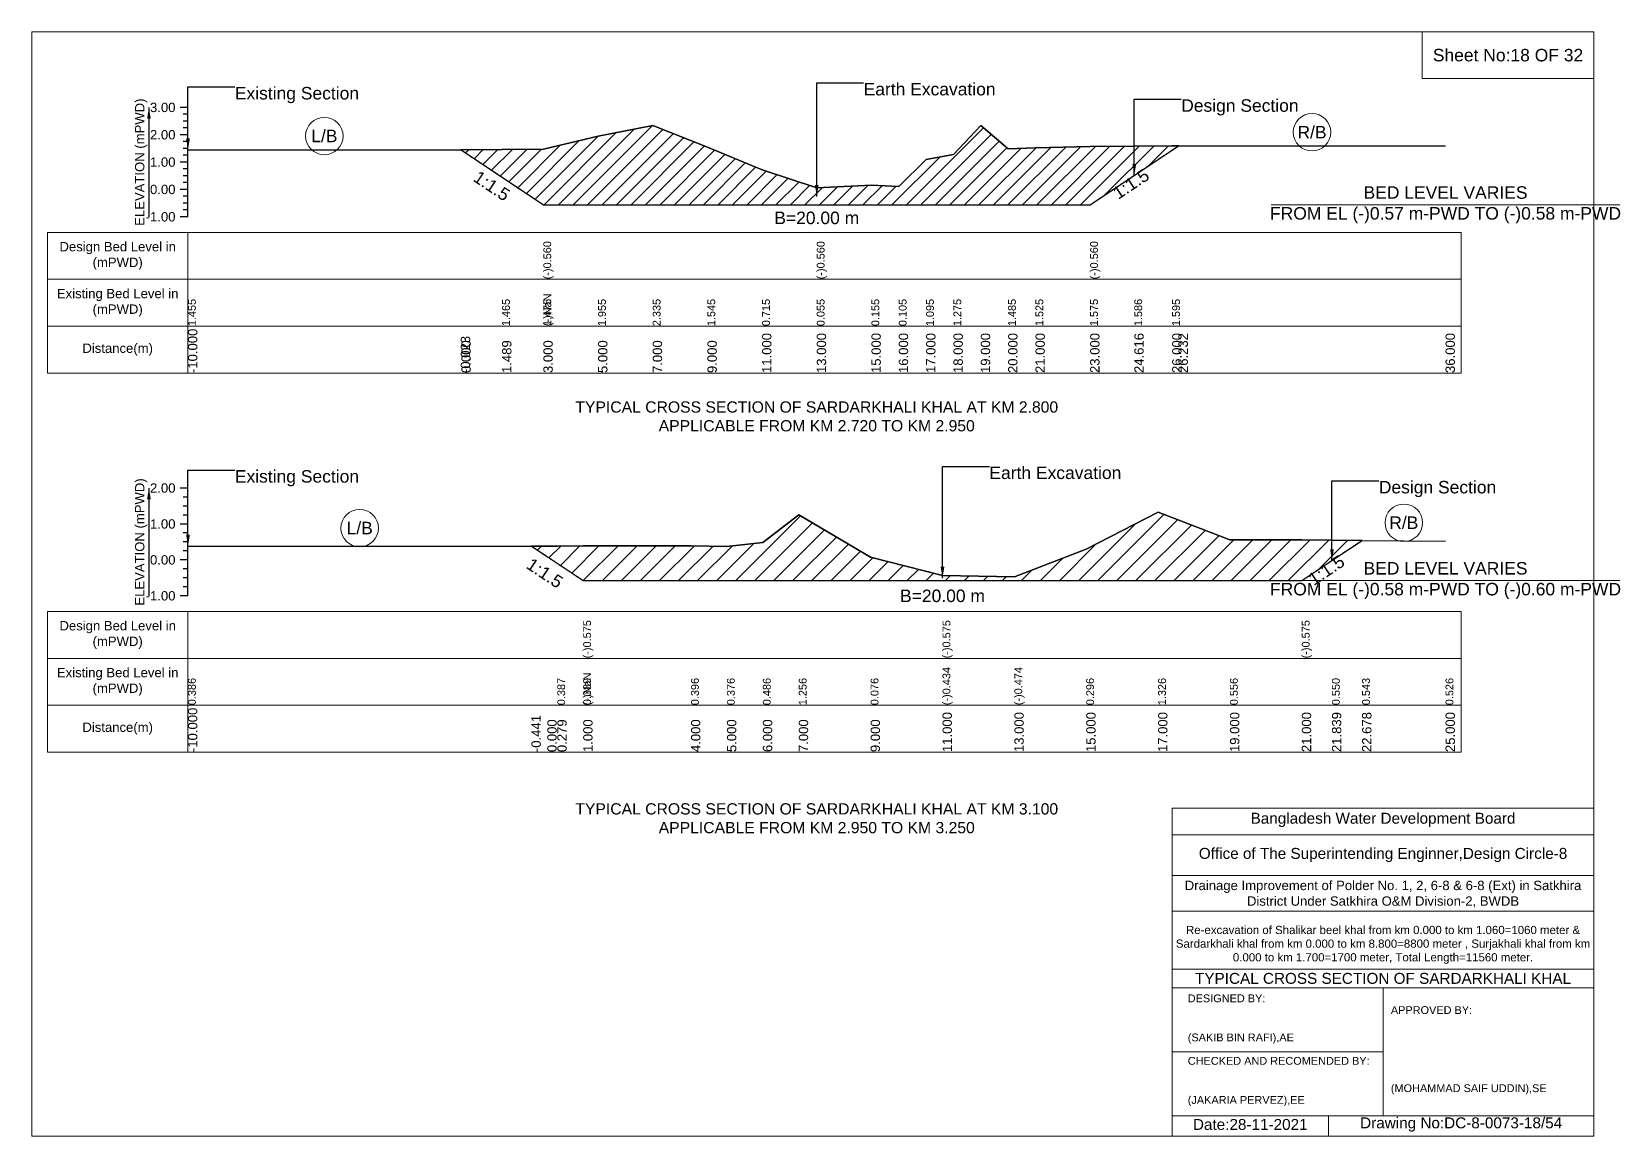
# Model space of a CAD drawing. Header units: inches. Extents: x 93000 to 416000, y -4242 to 0.
# Drawn here: x 270000 to 276101, y -4242 to 0 of the extents above; entities that cross this region are included whole.
import ezdxf

# ---------------------------------------------------------------- set-up
doc = ezdxf.new("R2010")
doc.units = ezdxf.units.IN
doc.header["$LTSCALE"] = 7
doc.header["$MEASUREMENT"] = 0
doc.linetypes.add('DASHED', pattern=[0.75, 0.5, -0.25])
for name, color, linetype, lineweight in [('Cross section Data Border', 7, 'Continuous', 9), ('Cross Section Labels', 7, 'Continuous', 9), ('Design_Bed_Level for Xsection', 7, 'DASHED', 25), ('Existing_Bed_Level for Xsection', 7, 'Continuous', 25), ('Long Section Labels', 7, 'Continuous', 9)]:
    doc.layers.add(name, color=color, linetype=linetype, lineweight=lineweight)
doc.styles.get("Standard").update_dxf_attribs({"font": 'arial.ttf'})
doc.dimstyles.get("Standard").update_dxf_attribs({"dimtxt": 0.18, "dimasz": 0.18, "dimexe": 0.18, "dimexo": 0.0625, "dimgap": 0.09, "dimtad": 0, "dimtih": 1, "dimtoh": 1, "dimdec": 4, "dimzin": 0, "dimdsep": 46, "dimtxsty": 'Standard', "dimcen": 0.09, "dimadec": 0, "dimazin": 0, "dimtfac": 1, "dimtdec": 4, "dimtofl": 0, "dimtmove": 0, "dimatfit": 3, "dimfxl": 0, "dimtolj": 1, "dimtzin": 0, "dimarcsym": 0})

msp = doc.modelspace()

# ---------------------------------------------------------------- hatches: boundary and pattern name
at = {"layer": 'Existing_Bed_Level for Xsection'}
h = msp.add_hatch(dxfattribs=at)
h.set_pattern_fill('ANSI31', color=256, scale=315, style=0)
h.paths.add_polyline_path([(271647.6, -453), (271650, -454.6), (271806.3, -558.8), (271965, -664.6), (272175, -664.6), (272385, -664.6), (272595, -664.6), (272805, -664.6), (273015, -664.6), (273225, -664.6), (273330, -664.6), (273435, -664.6), (273540, -664.6), (273645, -664.6), (273750, -664.6), (273855, -664.6), (274065, -664.6), (274234.7, -551.4), (274380, -454.6), (274404.4, -438.3), (274380, -438.3), (274234.7, -439.3), (274065, -440.4), (273855, -445.6), (273750, -449.9), (273645, -360.6), (273540, -471.9), (273435, -490.8), (273330, -594.8), (273225, -589.5), (273015, -600), (272805, -530.7), (272595, -443.6), (272385, -360.6), (272175, -400.5), (271965, -450.9), (271806.3, -452), (271650, -453)])
h = msp.add_hatch(dxfattribs=at)
h.set_pattern_fill('ANSI31', color=256, scale=414, style=0)
h.paths.add_polyline_path([(271919.1, -1975.3), (271980, -2015.9), (272018.5, -2041.6), (272118, -2107.9), (272532, -2107.9), (272670, -2107.9), (272808, -2107.9), (272946, -2107.9), (273222, -2107.9), (273498, -2107.9), (273774, -2107.9), (274050, -2107.9), (274326, -2107.9), (274602, -2107.9), (274878, -2107.9), (274993.8, -2030.8), (275109.5, -1953.6), (274993.8, -1952.7), (274878, -1951.9), (274602, -1951.9), (274326, -1845.6), (274050, -1987.7), (273774, -2094), (273498, -2088.5), (273222, -2018.1), (272946, -1855.3), (272808, -1961.5), (272670, -1976.7), (272532, -1973.9), (272118, -1975), (272018.5, -1975.2), (271980, -1975.3)])

# ---------------------------------------------------------------- linework, layer by layer
at = {"layer": 'Cross section Data Border'}
for points in [[(270000, 0), (276000, 0), (276000, -4242), (270000, -4242)], [(275340, 0), (276000, 0), (276000, -180), (275340, -180)], [(270060, -770.8), (275490, -770.8), (275490, -1310.8), (270060, -1310.8)], [(270060, -2226.6), (275490, -2226.6), (275490, -2766.6), (270060, -2766.6)]]:
    msp.add_lwpolyline(points, close=True, dxfattribs=at)
for points in [[(270600, -770.8), (270600, -1310.8)], [(270060, -950.8), (275490, -950.8)], [(270060, -1130.8), (275490, -1130.8)], [(270600, -2226.6), (270600, -2766.6)], [(270060, -2406.6), (275490, -2406.6)], [(270060, -2586.6), (275490, -2586.6)], [(274380, -4242), (274380, -2982), (276000, -2982)], [(274380, -3084), (276000, -3084)], [(274380, -3240), (276000, -3240)], [(274380, -3378), (276000, -3378)], [(274380, -3600), (276000, -3600)], [(274380, -3672), (276000, -3672)], [(275190, -3672), (275190, -4164)], [(274380, -3918), (275190, -3918)], [(274380, -4164), (276000, -4164)], [(274980, -4164), (274980, -4242)]]:
    msp.add_lwpolyline(points, dxfattribs=at)
at = {"layer": 'Cross Section Labels'}
for points in [[(274760.2, -664.6), (276099.8, -664.6)], [(274760.2, -2107.9), (276099.8, -2107.9)]]:
    msp.add_lwpolyline(points, dxfattribs=at)
for centre in [(271123.8, -400.5), (274917.2, -385.8), (275269.8, -1885.8), (271259.5, -1906.3)]:
    msp.add_circle(centre, 72, dxfattribs=at)
at = {"layer": 'Design_Bed_Level for Xsection'}
for points in [[(271647.6, -453), (271806.3, -558.8), (271965, -664.6), (273015, -664.6), (274065, -664.6), (274234.7, -551.4), (274404.4, -438.3)], [(271919.1, -1975.3), (272018.5, -2041.6), (272118, -2107.9), (273498, -2107.9), (274878, -2107.9), (274993.8, -2030.8), (275109.5, -1953.6)]]:
    msp.add_lwpolyline(points, dxfattribs=at)
at = {"layer": 'Existing_Bed_Level for Xsection'}
for points in [[(270600, -290.8), (270570, -290.8)], [(270600, -710.8), (270600, -605.8), (270600, -500.8), (270600, -395.8), (270600, -290.8)], [(270600, -317), (270582, -317)], [(270600, -343.3), (270582, -343.3)], [(270600, -453), (271647.6, -453), (271650, -453), (271806.3, -452), (271965, -450.9), (271965, -450.9), (272175, -400.5), (272385, -360.6), (272595, -443.6), (272805, -530.7), (273015, -600), (273015, -600), (273225, -589.5), (273330, -594.8), (273435, -490.8), (273540, -471.9), (273645, -360.6), (273750, -449.9), (273855, -445.6), (274065, -440.4), (274065, -440.4), (274234.7, -439.3), (274380, -438.3), (274404.4, -438.3), (275430, -438.3)], [(270600, -395.8), (270570, -395.8)], [(270600, -369.5), (270582, -369.5)], [(270600, -422), (270582, -422)], [(270600, -448.3), (270582, -448.3)], [(270600, -474.5), (270582, -474.5)], [(270600, -500.8), (270570, -500.8)], [(270600, -527), (270582, -527)], [(270600, -605.8), (270570, -605.8)], [(270600, -553.3), (270582, -553.3)], [(270600, -579.5), (270582, -579.5)], [(270600, -632), (270582, -632)], [(270600, -658.3), (270582, -658.3)], [(270600, -710.8), (270570, -710.8)], [(270600, -684.5), (270582, -684.5)], [(270600, -1752.6), (270570, -1752.6)], [(270600, -2166.6), (270600, -2028.6), (270600, -1890.6), (270600, -1752.6)], [(270600, -1787.1), (270582, -1787.1)], [(270600, -1821.6), (270582, -1821.6)], [(270600, -1890.6), (270570, -1890.6)], [(270600, -1856.1), (270582, -1856.1)], [(270600, -1975.3), (271919.1, -1975.3), (271980, -1975.3), (272018.5, -1975.2), (272118, -1975), (272118, -1975), (272532, -1973.9), (272670, -1976.7), (272808, -1961.5), (272946, -1855.3), (273222, -2018.1), (273498, -2088.5), (273498, -2088.5), (273774, -2094), (274050, -1987.7), (274326, -1845.6), (274602, -1951.9), (274878, -1951.9), (274878, -1951.9), (274993.8, -1952.7), (275109.5, -1953.6), (275430, -1956)], [(270600, -1925.1), (270582, -1925.1)], [(270600, -1959.6), (270582, -1959.6)], [(270600, -1994.1), (270582, -1994.1)], [(270600, -2028.6), (270570, -2028.6)], [(270600, -2063.1), (270582, -2063.1)], [(270600, -2097.6), (270582, -2097.6)], [(270600, -2132.1), (270582, -2132.1)], [(270600, -2166.6), (270570, -2166.6)]]:
    msp.add_lwpolyline(points, dxfattribs=at)
for points in [[(271647.6, -453), (271647.6, -453), (271650, -454.6), (271806.3, -558.8), (271965, -664.6), (271965, -664.6), (272175, -664.6), (272385, -664.6), (272595, -664.6), (272805, -664.6), (273015, -664.6), (273015, -664.6), (273225, -664.6), (273330, -664.6), (273435, -664.6), (273540, -664.6), (273645, -664.6), (273750, -664.6), (273855, -664.6), (274065, -664.6), (274065, -664.6), (274234.7, -551.4), (274380, -454.6), (274404.4, -438.3), (274380, -438.3), (274234.7, -439.3), (274065, -440.4), (274065, -440.4), (273855, -445.6), (273750, -449.9), (273645, -360.6), (273540, -471.9), (273435, -490.8), (273330, -594.8), (273225, -589.5), (273015, -600), (273015, -600), (272805, -530.7), (272595, -443.6), (272385, -360.6), (272175, -400.5), (271965, -450.9), (271965, -450.9), (271806.3, -452), (271650, -453), (271647.6, -453)], [(271919.1, -1975.3), (271919.1, -1975.3), (271980, -2015.9), (272018.5, -2041.6), (272118, -2107.9), (272118, -2107.9), (272532, -2107.9), (272670, -2107.9), (272808, -2107.9), (272946, -2107.9), (273222, -2107.9), (273498, -2107.9), (273498, -2107.9), (273774, -2107.9), (274050, -2107.9), (274326, -2107.9), (274602, -2107.9), (274878, -2107.9), (274878, -2107.9), (274993.8, -2030.8), (275109.5, -1953.6), (274993.8, -1952.7), (274878, -1951.9), (274878, -1951.9), (274602, -1951.9), (274326, -1845.6), (274050, -1987.7), (273774, -2094), (273498, -2088.5), (273498, -2088.5), (273222, -2018.1), (272946, -1855.3), (272808, -1961.5), (272670, -1976.7), (272532, -1973.9), (272118, -1975), (272118, -1975), (272018.5, -1975.2), (271980, -1975.3), (271919.1, -1975.3)]]:
    msp.add_lwpolyline(points, close=True, dxfattribs=at)

# ---------------------------------------------------------------- texts
at = {"layer": 'Cross section Data Border', "attachment_point": 5}
for s, insert, char_height in [('Sheet No:18 OF 32', (275670, -90), 48), ('Bangladesh Water Development Board', (275190, -3027), 42), ('Office of The Superintending Enginner,Design Circle-8', (275190, -3162), 42)]:
    msp.add_mtext(s, dxfattribs=dict(at, insert=insert, char_height=char_height))
at = {"layer": 'Cross section Data Border'}
for s, insert, char_height, width, attachment_point in [('Design Bed Level in (mPWD)', (270330, -860.8), 36, 480, 5), ('Existing Bed Level in (mPWD)', (270330, -1040.8), 36, 480, 5), ('Distance(m)', (270330, -1220.8), 36, 480, 5), ('Design Bed Level in (mPWD)', (270330, -2316.6), 36, 480, 5), ('Existing Bed Level in (mPWD)', (270330, -2496.6), 36, 480, 5), ('Distance(m)', (270330, -2676.6), 36, 480, 5), ('Drainage Improvement of Polder No. 1, 2, 6-8 & 6-8 (Ext) in Satkhira District Under Satkhira O&M Division-2, BWDB', (275190, -3312), 36, 1680, 5), ('Re-excavation of Shalikar beel khal from km 0.000 to km 1.060=1060 meter & Sardarkhali khal from km 0.000 to km 8.800=8800 meter , Surjakhali khal from km 0.000 to km 1.700=1700 meter, Total Length=11560 meter.', (275190, -3507), 31.4683, 1620, 5), ('TYPICAL CROSS SECTION OF SARDARKHALI KHAL', (275190, -3636), 42, 1680, 5), ('DESIGNED BY:\\P\\P\\P(SAKIB BIN RAFI),AE', (274440, -3792), 30, 840, 4), ('APPROVED BY:\\P\\P\\P\\P\\P\\P(MOHAMMAD SAIF UDDIN),SE', (275220, -3912), 30, 840, 4), ('CHECKED AND RECOMENDED BY:\\P\\P\\P(JAKARIA PERVEZ),EE', (274440, -4032), 30, 840, 4), ('Date:28-11-2021', (274680, -4197), 42, 840, 5), ('Drawing No:DC-8-0073-18/54', (275490, -4197), 42, 1320, 5)]:
    msp.add_mtext(s, dxfattribs=dict(at, insert=insert, char_height=char_height, width=width, attachment_point=attachment_point))
at = {"layer": 'Cross Section Labels'}
for s, insert, char_height, attachment_point in [('Existing Section', (270780, -212), 48, 1), ('Earth Excavation', (273195, -196.3), 48, 1), ('Design Section', (274414.7, -259.3), 48, 1), ('R/B', (274917.2, -385.8), 48, 5), ('L/B', (271123.8, -400.5), 48, 5), ('BED LEVEL VARIES \\PFROM EL (-)0.57 m-PWD TO (-)0.58 m-PWD', (275430, -664.6), 48, 5), ('B=20.00 m', (273015, -690.8), 48, 2), ('TYPICAL CROSS SECTION OF SARDARKHALI KHAL AT KM 2.800\\PAPPLICABLE FROM KM 2.720 TO KM 2.950', (273015, -1477.5), 43.2, 5), ('Existing Section', (270780, -1683.6), 48, 1), ('Earth Excavation', (273678, -1669.8), 48, 1), ('Design Section', (275173.8, -1725), 48, 1), ('L/B', (271259.5, -1906.3), 48, 5), ('R/B', (275269.8, -1885.8), 48, 5), ('BED LEVEL VARIES \\PFROM EL (-)0.58 m-PWD TO (-)0.60 m-PWD', (275430, -2107.9), 48, 5), ('B=20.00 m', (273498, -2142.4), 48, 2), ('TYPICAL CROSS SECTION OF SARDARKHALI KHAL AT KM 3.100\\PAPPLICABLE FROM KM 2.950 TO KM 3.250', (273015, -3021), 43.2, 5)]:
    msp.add_mtext(s, dxfattribs=dict(at, insert=insert, char_height=char_height, attachment_point=attachment_point))
at = {"layer": 'Cross Section Labels', "char_height": 48, "attachment_point": 2}
for insert, rotation in [((271780.1, -571.9), 326.30993), ((274208.5, -564.6), 33.69007), ((274959.3, -2048), 33.69007), ((271984, -2058.9), 326.30993)]:
    msp.add_mtext('1:1.5', dxfattribs=dict(at, insert=insert, rotation=rotation))
at = {"layer": 'Existing_Bed_Level for Xsection', "char_height": 36, "attachment_point": 5, "rotation": 90}
for insert in [(270420, -500.8), (270420, -1959.6)]:
    msp.add_mtext('ELEVATION (mPWD)', dxfattribs=dict(at, insert=insert))
at = {"layer": 'Existing_Bed_Level for Xsection', "char_height": 36, "attachment_point": 6}
for s, insert in [('3.00', (270552, -290.8)), ('2.00', (270552, -395.8)), ('1.00', (270552, -500.8)), ('0.00', (270552, -605.8)), ('-1.00', (270552, -710.8)), ('2.00', (270552, -1752.6)), ('1.00', (270552, -1890.6)), ('0.00', (270552, -2028.6)), ('-1.00', (270552, -2166.6))]:
    msp.add_mtext(s, dxfattribs=dict(at, insert=insert))
at = {"layer": 'Long Section Labels', "attachment_point": 1, "rotation": 90}
for s, insert, char_height in [('(-)0.560', (271965, -950.8), 30), ('(-)0.560', (273015, -950.8), 30), ('(-)0.560', (274065, -950.8), 30), ('1.455', (270600, -1130.8), 30), ('1.455', (270600, -1130.8), 30), ('1.455', (270600, -1130.8), 30), ('1.465', (271806.3, -1130.8), 30), ('(-)NaN', (271965, -1130.8), 30), ('1.475', (271965, -1130.8), 30), ('1.475', (271965, -1130.8), 30), ('1.955', (272175, -1130.8), 30), ('2.335', (272385, -1130.8), 30), ('2.335', (272385, -1130.8), 30), ('1.545', (272595, -1130.8), 30), ('0.715', (272805, -1130.8), 30), ('0.055', (273015, -1130.8), 30), ('0.055', (273015, -1130.8), 30), ('0.055', (273015, -1130.8), 30), ('0.155', (273225, -1130.8), 30), ('0.105', (273330, -1130.8), 30), ('1.095', (273435, -1130.8), 30), ('1.275', (273540, -1130.8), 30), ('1.485', (273750, -1130.8), 30), ('1.525', (273855, -1130.8), 30), ('1.575', (274065, -1130.8), 30), ('1.575', (274065, -1130.8), 30), ('1.575', (274065, -1130.8), 30), ('1.586', (274234.7, -1130.8), 30), ('1.595', (274380, -1130.8), 30), ('1.595', (274380, -1130.8), 30), ('1.595', (274380, -1130.8), 30), ('-10.000', (270600, -1310.8), 36), ('11.000', (272805, -1310.8), 36), ('13.000', (273015, -1310.8), 36), ('13.000', (273015, -1310.8), 36), ('13.000', (273015, -1310.8), 36), ('15.000', (273225, -1310.8), 36), ('16.000', (273330, -1310.8), 36), ('17.000', (273435, -1310.8), 36), ('18.000', (273540, -1310.8), 36), ('19.000', (273645, -1310.8), 36), ('20.000', (273750, -1310.8), 36), ('21.000', (273855, -1310.8), 36), ('23.000', (274065, -1310.8), 36), ('23.000', (274065, -1310.8), 36), ('23.000', (274065, -1310.8), 36), ('24.616', (274234.7, -1310.8), 36), ('26.000', (274380, -1310.8), 36), ('36.000', (275430, -1310.8), 36), ('-0.023', (271647.6, -1310.8), 36), ('0.000', (271650, -1310.8), 36), ('1.489', (271806.3, -1310.8), 36), ('3.000', (271965, -1310.8), 36), ('3.000', (271965, -1310.8), 36), ('3.000', (271965, -1310.8), 36), ('5.000', (272175, -1310.8), 36), ('7.000', (272385, -1310.8), 36), ('9.000', (272595, -1310.8), 36), ('26.232', (274404.4, -1310.8), 36), ('(-)0.575', (272118, -2406.6), 30), ('(-)0.575', (273498, -2406.6), 30), ('(-)0.575', (274878, -2406.6), 30), ('0.386', (270600, -2586.6), 30), ('0.386', (270600, -2586.6), 30), ('0.386', (270600, -2586.6), 30), ('0.387', (272018.5, -2586.6), 30), ('(-)NaN', (272118, -2586.6), 30), ('(-)NaN', (272118, -2586.6), 30), ('0.389', (272118, -2586.6), 30), ('0.389', (272118, -2586.6), 30), ('0.396', (272532, -2586.6), 30), ('0.376', (272670, -2586.6), 30), ('0.486', (272808, -2586.6), 30), ('1.256', (272946, -2586.6), 30), ('0.076', (273222, -2586.6), 30), ('(-)0.434', (273498, -2586.6), 30), ('(-)0.434', (273498, -2586.6), 30), ('(-)0.434', (273498, -2586.6), 30), ('(-)0.474', (273774, -2586.6), 30), ('0.296', (274050, -2586.6), 30), ('1.326', (274326, -2586.6), 30), ('0.556', (274602, -2586.6), 30), ('0.556', (274602, -2586.6), 30), ('0.556', (274602, -2586.6), 30), ('0.550', (274993.8, -2586.6), 30), ('0.543', (275109.5, -2586.6), 30), ('0.526', (275430, -2586.6), 30), ('-10.000', (270600, -2766.6), 36), ('11.000', (273498, -2766.6), 36), ('11.000', (273498, -2766.6), 36), ('11.000', (273498, -2766.6), 36), ('13.000', (273774, -2766.6), 36), ('15.000', (274050, -2766.6), 36), ('17.000', (274326, -2766.6), 36), ('19.000', (274602, -2766.6), 36), ('21.000', (274878, -2766.6), 36), ('21.000', (274878, -2766.6), 36), ('21.000', (274878, -2766.6), 36), ('21.839', (274993.8, -2766.6), 36), ('22.678', (275109.5, -2766.6), 36), ('25.000', (275430, -2766.6), 36), ('-0.441', (271919.1, -2766.6), 36), ('0.000', (271980, -2766.6), 36), ('0.279', (272018.5, -2766.6), 36), ('1.000', (272118, -2766.6), 36), ('1.000', (272118, -2766.6), 36), ('1.000', (272118, -2766.6), 36), ('4.000', (272532, -2766.6), 36), ('5.000', (272670, -2766.6), 36), ('6.000', (272808, -2766.6), 36), ('7.000', (272946, -2766.6), 36), ('9.000', (273222, -2766.6), 36)]:
    msp.add_mtext(s, dxfattribs=dict(at, insert=insert, char_height=char_height))

# ---------------------------------------------------------------- leaders
at = {"layer": 'Cross Section Labels', "annotation_type": 0, "has_hookline": 1, "hookline_direction": 0}
for points, text_width in [([(270600, -453), (270600, -212), (270779.9, -212)], 467.2), ([(273015, -632.3), (273015, -196.3), (273194.9, -196.3)], 497), ([(274234.7, -551.4), (274234.7, -259.3), (274414.6, -259.3)], 441.2), ([(270600, -1975.3), (270600, -1683.6), (270779.9, -1683.6)], 467.2), ([(273498, -2098.2), (273498, -1669.8), (273677.9, -1669.8)], 497), ([(274993.8, -2030.8), (274993.8, -1725), (275173.7, -1725)], 441.2)]:
    msp.add_leader(points, dimstyle='Standard', override={"dimasz": 43.2}, dxfattribs=dict(at, text_width=text_width))
at = {"layer": 'Existing_Bed_Level for Xsection'}
for points in [[(270450, -290.8), (270450, -710.8)], [(270450, -1752.6), (270450, -2166.6)]]:
    msp.add_leader(points, dimstyle='Standard', override={"dimasz": 43.2}, dxfattribs=at)

doc.saveas('drawing.dxf')
